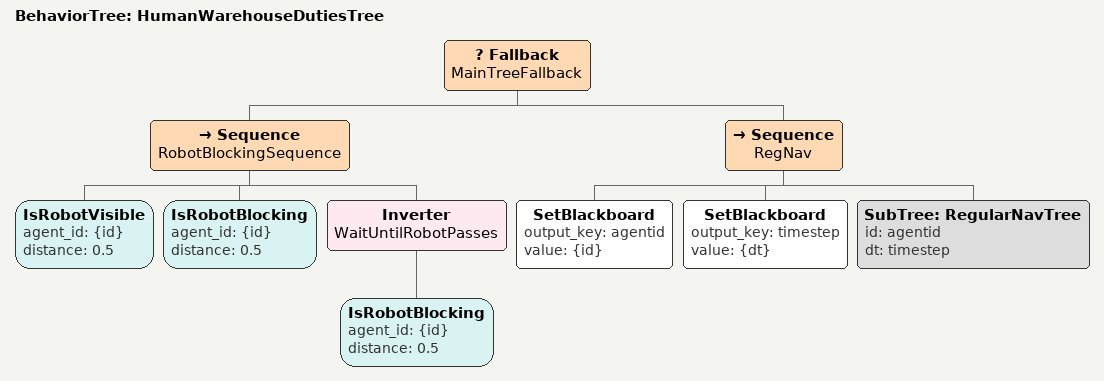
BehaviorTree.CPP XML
<?xml version='1.0' encoding='utf-8'?>
<root main_tree_to_execute='HumanWarehouseDutiesTree'>
    <include path='BTRegularNav.xml'/>
    <BehaviorTree ID='HumanWarehouseDutiesTree'>
        <Fallback name='MainTreeFallback'>
            <Sequence name='RobotBlockingSequence'>
                <IsRobotVisible agent_id='{id}' distance='0.5'/>
                <IsRobotBlocking agent_id='{id}' distance='0.5'/>
                <Inverter name='WaitUntilRobotPasses'>
                    <IsRobotBlocking agent_id='{id}' distance='0.5'/>
                </Inverter>
            </Sequence>
            <Sequence name='RegNav'>
                <SetBlackboard output_key='agentid' value='{id}'/>
                <SetBlackboard output_key='timestep' value='{dt}'/>
                <SubTree ID='RegularNavTree' id='agentid' dt='timestep'/>
            </Sequence>
        </Fallback>
    </BehaviorTree>
</root>
